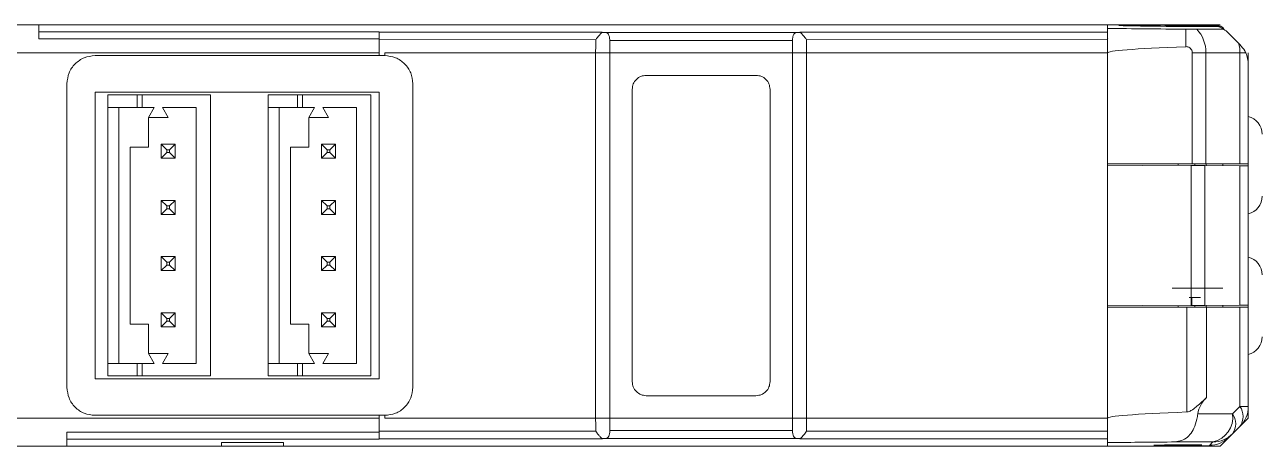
# Model space of a CAD drawing. Header units: inches. Extents: x 0.2 to 16.3, y 0.2 to 11.5.
# Drawn here: x 5.182 to 6.914, y 9.41 to 10.001 of the extents above; entities that cross this region are included whole.
import ezdxf

# ---------------------------------------------------------------- set-up
doc = ezdxf.new("R2010")
doc.units = ezdxf.units.IN
doc.header["$MEASUREMENT"] = 0

msp = doc.modelspace()

# ---------------------------------------------------------------- linework, layer by layer
at = {"color": 7, "linetype": 'Continuous', "lineweight": 18}
for p, q in [((5.2016, 10.0008), (5.1367, 10.0008)), ((5.2016, 10.0008), (6.6977, 10.0008)), ((5.2016, 10.0008), (5.2016, 9.981)), ((6.8552, 10.0008), (6.6977, 10.0008)), ((6.6977, 9.9955), (6.6977, 10.0008)), ((6.6977, 10.0008), (6.8517, 9.9995)), ((6.6977, 9.9955), (6.6977, 9.9614)), ((6.852, 9.9991), (6.8517, 9.9995)), ((6.86, 9.996), (6.8604, 9.9956)), ((5.678, 9.9909), (5.2016, 9.9909)), ((5.2016, 9.981), (5.678, 9.981)), ((5.678, 9.9903), (5.678, 9.9909)), ((5.9903, 9.9903), (5.678, 9.9903)), ((5.678, 9.9903), (5.678, 9.9799)), ((5.678, 9.9799), (5.9812, 9.9798)), ((5.9875, 9.9875), (5.9902, 9.9902)), ((5.9902, 9.9902), (5.9903, 9.9903)), ((6.2625, 9.9898), (5.9951, 9.9898)), ((6.0008, 9.9789), (6.2567, 9.9789)), ((6.2567, 9.9789), (6.2567, 9.9614)), ((6.6977, 9.9903), (6.2672, 9.9903)), ((6.2672, 9.9903), (6.2674, 9.9902)), ((6.27, 9.9875), (6.2674, 9.9902)), ((6.2764, 9.9798), (6.6977, 9.9799)), ((6.6982, 9.9806), (6.6977, 9.9811)), ((6.6977, 9.9614), (6.6977, 9.9799)), ((6.8074, 9.9946), (6.8074, 9.9701)), ((6.8602, 9.9945), (6.8225, 9.9945)), ((6.8667, 9.9893), (6.8814, 9.9746)), ((5.1367, 9.9614), (5.678, 9.9614)), ((5.6859, 9.9575), (5.6859, 9.9614)), ((5.6859, 9.9614), (5.9811, 9.9614)), ((6.0008, 9.9614), (5.9811, 9.9614)), ((5.9811, 9.4496), (5.9811, 9.9614)), ((6.0008, 9.9614), (6.0008, 9.4496)), ((6.0008, 9.9614), (6.2567, 9.9614)), ((6.2567, 9.4496), (6.2567, 9.9614)), ((6.2764, 9.9614), (6.2567, 9.9614)), ((6.2764, 9.9614), (6.2764, 9.4496)), ((6.2764, 9.9614), (6.6977, 9.9614)), ((6.6977, 9.4496), (6.6977, 9.9614)), ((6.6977, 9.8059), (6.6977, 9.9614)), ((6.8352, 9.9614), (6.8163, 9.9614)), ((6.8163, 9.9614), (6.8163, 9.8059)), ((6.883, 9.9614), (6.8352, 9.9614)), ((6.8352, 9.9614), (6.8352, 9.8059)), ((6.8814, 9.9746), (6.883, 9.973)), ((6.883, 9.8059), (6.883, 9.9614)), ((6.891, 9.9614), (6.883, 9.9614)), ((6.8945, 9.9451), (6.8945, 9.9614)), ((5.2804, 9.9575), (5.6859, 9.9575)), ((6.8945, 9.9451), (6.8945, 9.8059)), ((6.052, 9.9299), (6.2055, 9.9299)), ((5.241, 9.4929), (5.241, 9.9181)), ((5.7252, 9.9181), (5.7252, 9.4929)), ((6.0323, 9.5008), (6.0323, 9.9103)), ((6.2252, 9.9103), (6.2252, 9.5008)), ((5.2804, 9.9063), (5.678, 9.9063)), ((5.2804, 9.5047), (5.2804, 9.9063)), ((5.2981, 9.9024), (5.2981, 9.8847)), ((5.2981, 9.9024), (5.3394, 9.9024)), ((5.3394, 9.9024), (5.3394, 9.8847)), ((5.3463, 9.9024), (5.3394, 9.9024)), ((5.3463, 9.8847), (5.3463, 9.9024)), ((5.3463, 9.9024), (5.4418, 9.9024)), ((5.4418, 9.9024), (5.4418, 9.5087)), ((5.5225, 9.9024), (5.5225, 9.8847)), ((5.5225, 9.9024), (5.5638, 9.9024)), ((5.5638, 9.9024), (5.5638, 9.8847)), ((5.5708, 9.9024), (5.5638, 9.9024)), ((5.5708, 9.8847), (5.5708, 9.9024)), ((5.5708, 9.9024), (5.6662, 9.9024)), ((5.6662, 9.9024), (5.6662, 9.5087)), ((5.678, 9.9063), (5.678, 9.5047)), ((5.2981, 9.8847), (5.3394, 9.8847)), ((5.2981, 9.8847), (5.2981, 9.5264)), ((5.3138, 9.8847), (5.3138, 9.5264)), ((5.3463, 9.8847), (5.3394, 9.8847)), ((5.3463, 9.8847), (5.363, 9.8847)), ((5.3551, 9.8709), (5.363, 9.8847)), ((5.3748, 9.8847), (5.4221, 9.8847)), ((5.3748, 9.8847), (5.3828, 9.8709)), ((5.4221, 9.8847), (5.4221, 9.5264)), ((5.5225, 9.8847), (5.5638, 9.8847)), ((5.5225, 9.8847), (5.5225, 9.5264)), ((5.5382, 9.8847), (5.5382, 9.5264)), ((5.5708, 9.8847), (5.5638, 9.8847)), ((5.5708, 9.8847), (5.5874, 9.8847)), ((5.5795, 9.8709), (5.5874, 9.8847)), ((5.5992, 9.8847), (5.6465, 9.8847)), ((5.5992, 9.8847), (5.6072, 9.8709)), ((5.6465, 9.8847), (5.6465, 9.5264)), ((5.3828, 9.8709), (5.3551, 9.8709)), ((5.3551, 9.8709), (5.3551, 9.8295)), ((5.6072, 9.8709), (5.5795, 9.8709)), ((5.5795, 9.8709), (5.5795, 9.8295)), ((5.3296, 9.8295), (5.3296, 9.5815)), ((5.3551, 9.8295), (5.3296, 9.8295)), ((5.3729, 9.8138), (5.3729, 9.8335)), ((5.3729, 9.8335), (5.3807, 9.8256)), ((5.3729, 9.8335), (5.3926, 9.8335)), ((5.3807, 9.8256), (5.3807, 9.8217)), ((5.3847, 9.8256), (5.3807, 9.8256)), ((5.3847, 9.8256), (5.3926, 9.8335)), ((5.3847, 9.8217), (5.3847, 9.8256)), ((5.3926, 9.8335), (5.3926, 9.8138)), ((5.554, 9.8295), (5.554, 9.5815)), ((5.5795, 9.8295), (5.554, 9.8295)), ((5.5973, 9.8335), (5.6052, 9.8256)), ((5.5973, 9.8335), (5.617, 9.8335)), ((5.5973, 9.8138), (5.5973, 9.8335)), ((5.6091, 9.8256), (5.6052, 9.8256)), ((5.6052, 9.8256), (5.6052, 9.8217)), ((5.6091, 9.8256), (5.617, 9.8335)), ((5.6091, 9.8217), (5.6091, 9.8256)), ((5.617, 9.8335), (5.617, 9.8138)), ((5.3729, 9.8138), (5.3807, 9.8217)), ((5.3926, 9.8138), (5.3729, 9.8138)), ((5.3807, 9.8217), (5.3847, 9.8217)), ((5.3847, 9.8217), (5.3926, 9.8138)), ((5.5973, 9.8138), (5.6052, 9.8217)), ((5.617, 9.8138), (5.5973, 9.8138)), ((5.6052, 9.8217), (5.6091, 9.8217)), ((5.6091, 9.8217), (5.617, 9.8138)), ((6.8163, 9.8059), (6.6977, 9.8059)), ((6.7967, 9.804), (6.7967, 9.8059)), ((6.8352, 9.8059), (6.8163, 9.8059)), ((6.82, 9.8038), (6.82, 9.8059)), ((6.883, 9.8059), (6.8352, 9.8059)), ((6.8355, 9.8036), (6.8355, 9.8059)), ((6.8591, 9.8034), (6.8591, 9.8059)), ((6.8945, 9.8059), (6.883, 9.8059)), ((6.8945, 9.8059), (6.8945, 9.8031)), ((6.6977, 9.8031), (6.7967, 9.804)), ((6.6977, 9.608), (6.6977, 9.8031)), ((6.7967, 9.804), (6.8148, 9.8038)), ((6.8148, 9.8038), (6.8148, 9.6073)), ((6.8338, 9.8036), (6.8338, 9.6074)), ((6.883, 9.8032), (6.8338, 9.8036)), ((6.883, 9.8032), (6.883, 9.6079)), ((6.8945, 9.8031), (6.8945, 9.608)), ((5.3807, 9.7469), (5.3729, 9.7547)), ((5.3729, 9.7547), (5.3926, 9.7547)), ((5.3729, 9.7351), (5.3729, 9.7547)), ((5.3847, 9.7469), (5.3926, 9.7547)), ((5.3926, 9.7547), (5.3926, 9.7351)), ((5.6052, 9.7469), (5.5973, 9.7547)), ((5.5973, 9.7547), (5.617, 9.7547)), ((5.5973, 9.7351), (5.5973, 9.7547)), ((5.6091, 9.7469), (5.617, 9.7547)), ((5.617, 9.7547), (5.617, 9.7351)), ((5.3729, 9.7351), (5.3807, 9.7429)), ((5.3847, 9.7469), (5.3807, 9.7469)), ((5.3807, 9.7469), (5.3807, 9.7429)), ((5.3807, 9.7429), (5.3847, 9.7429)), ((5.3847, 9.7429), (5.3847, 9.7469)), ((5.3926, 9.7351), (5.3847, 9.7429)), ((5.5973, 9.7351), (5.6052, 9.7429)), ((5.6091, 9.7469), (5.6052, 9.7469)), ((5.6052, 9.7469), (5.6052, 9.7429)), ((5.6052, 9.7429), (5.6091, 9.7429)), ((5.6091, 9.7429), (5.6091, 9.7469)), ((5.617, 9.7351), (5.6091, 9.7429)), ((5.3926, 9.7351), (5.3729, 9.7351)), ((5.617, 9.7351), (5.5973, 9.7351)), ((5.3729, 9.676), (5.3926, 9.676)), ((5.3729, 9.676), (5.3807, 9.6681)), ((5.3729, 9.6563), (5.3729, 9.676)), ((5.3847, 9.6681), (5.3807, 9.6681)), ((5.3807, 9.6681), (5.3807, 9.6642)), ((5.3926, 9.676), (5.3847, 9.6681)), ((5.3847, 9.6642), (5.3847, 9.6681)), ((5.3926, 9.676), (5.3926, 9.6563)), ((5.5973, 9.676), (5.617, 9.676)), ((5.5973, 9.676), (5.6052, 9.6681)), ((5.5973, 9.6563), (5.5973, 9.676)), ((5.6091, 9.6681), (5.6052, 9.6681)), ((5.6052, 9.6681), (5.6052, 9.6642)), ((5.617, 9.676), (5.6091, 9.6681)), ((5.6091, 9.6642), (5.6091, 9.6681)), ((5.617, 9.676), (5.617, 9.6563)), ((5.3807, 9.6642), (5.3729, 9.6563)), ((5.3926, 9.6563), (5.3729, 9.6563)), ((5.3807, 9.6642), (5.3847, 9.6642)), ((5.3847, 9.6642), (5.3926, 9.6563)), ((5.6052, 9.6642), (5.5973, 9.6563)), ((5.617, 9.6563), (5.5973, 9.6563)), ((5.6052, 9.6642), (5.6091, 9.6642)), ((5.6091, 9.6642), (5.617, 9.6563)), ((6.7882, 9.6317), (6.8591, 9.6317)), ((6.8118, 9.6189), (6.8276, 9.6189)), ((6.8158, 9.6073), (6.8158, 9.6189)), ((5.3729, 9.5973), (5.3807, 9.5894)), ((5.3729, 9.5973), (5.3926, 9.5973)), ((5.3729, 9.5776), (5.3729, 9.5973)), ((5.3847, 9.5894), (5.3926, 9.5973)), ((5.3926, 9.5973), (5.3926, 9.5776)), ((5.5973, 9.5776), (5.5973, 9.5973)), ((5.5973, 9.5973), (5.6052, 9.5894)), ((5.5973, 9.5973), (5.617, 9.5973)), ((5.6091, 9.5894), (5.617, 9.5973)), ((5.617, 9.5973), (5.617, 9.5776)), ((6.6977, 9.608), (6.7967, 9.6071)), ((6.6977, 9.4496), (6.6977, 9.6051)), ((6.8087, 9.6051), (6.6977, 9.6051)), ((6.7967, 9.6071), (6.8148, 9.6073)), ((6.7967, 9.6071), (6.7967, 9.6051)), ((6.8087, 9.4583), (6.8087, 9.6051)), ((6.8087, 9.6051), (6.8362, 9.6051)), ((6.82, 9.6073), (6.82, 9.6051)), ((6.883, 9.6079), (6.8338, 9.6074)), ((6.8355, 9.6074), (6.8355, 9.6051)), ((6.8362, 9.6051), (6.8362, 9.4784)), ((6.883, 9.6051), (6.8362, 9.6051)), ((6.8591, 9.6051), (6.8591, 9.6076)), ((6.883, 9.4659), (6.883, 9.6051)), ((6.883, 9.6051), (6.8945, 9.6051)), ((6.8945, 9.608), (6.8945, 9.6051)), ((6.8945, 9.6051), (6.8945, 9.4659)), ((5.3296, 9.5815), (5.3551, 9.5815)), ((5.3551, 9.5815), (5.3551, 9.5402)), ((5.3729, 9.5776), (5.3807, 9.5855)), ((5.3847, 9.5894), (5.3807, 9.5894)), ((5.3807, 9.5894), (5.3807, 9.5855)), ((5.3807, 9.5855), (5.3847, 9.5855)), ((5.3847, 9.5855), (5.3847, 9.5894)), ((5.3847, 9.5855), (5.3926, 9.5776)), ((5.554, 9.5815), (5.5795, 9.5815)), ((5.5795, 9.5815), (5.5795, 9.5402)), ((5.5973, 9.5776), (5.6052, 9.5855)), ((5.6052, 9.5894), (5.6052, 9.5855)), ((5.6091, 9.5894), (5.6052, 9.5894)), ((5.6052, 9.5855), (5.6091, 9.5855)), ((5.6091, 9.5855), (5.6091, 9.5894)), ((5.6091, 9.5855), (5.617, 9.5776)), ((5.3926, 9.5776), (5.3729, 9.5776)), ((5.617, 9.5776), (5.5973, 9.5776)), ((5.3551, 9.5402), (5.363, 9.5264)), ((5.3828, 9.5402), (5.3551, 9.5402)), ((5.3748, 9.5264), (5.3828, 9.5402)), ((5.5795, 9.5402), (5.5874, 9.5264)), ((5.6072, 9.5402), (5.5795, 9.5402)), ((5.5992, 9.5264), (5.6072, 9.5402)), ((5.2981, 9.5264), (5.2981, 9.5087)), ((5.3394, 9.5264), (5.2981, 9.5264)), ((5.3394, 9.5264), (5.3463, 9.5264)), ((5.3394, 9.5264), (5.3394, 9.5087)), ((5.363, 9.5264), (5.3463, 9.5264)), ((5.3463, 9.5087), (5.3463, 9.5264)), ((5.4221, 9.5264), (5.3748, 9.5264)), ((5.5225, 9.5264), (5.5225, 9.5087)), ((5.5638, 9.5264), (5.5225, 9.5264)), ((5.5638, 9.5264), (5.5708, 9.5264)), ((5.5638, 9.5264), (5.5638, 9.5087)), ((5.5874, 9.5264), (5.5708, 9.5264)), ((5.5708, 9.5087), (5.5708, 9.5264)), ((5.6465, 9.5264), (5.5992, 9.5264)), ((5.678, 9.5047), (5.2804, 9.5047)), ((5.3394, 9.5087), (5.2981, 9.5087)), ((5.3394, 9.5087), (5.3463, 9.5087)), ((5.3463, 9.5087), (5.4418, 9.5087)), ((5.5638, 9.5087), (5.5225, 9.5087)), ((5.5638, 9.5087), (5.5708, 9.5087)), ((5.5708, 9.5087), (5.6662, 9.5087)), ((6.2055, 9.4811), (6.052, 9.4811)), ((6.8727, 9.4557), (6.883, 9.4659)), ((6.8945, 9.4659), (6.883, 9.4659)), ((6.8945, 9.4496), (6.8945, 9.4659)), ((5.0678, 9.4496), (5.678, 9.4496)), ((5.6859, 9.4536), (5.2804, 9.4536)), ((5.6859, 9.4536), (5.6859, 9.4496)), ((5.6859, 9.4496), (5.9811, 9.4496)), ((6.0008, 9.4496), (5.9811, 9.4496)), ((6.0008, 9.4496), (6.2567, 9.4496)), ((6.0008, 9.4322), (6.0008, 9.4496)), ((6.2764, 9.4496), (6.2567, 9.4496)), ((6.2764, 9.4496), (6.6977, 9.4496)), ((6.6977, 9.4155), (6.6977, 9.4496)), ((6.8241, 9.4557), (6.8727, 9.4557)), ((6.883, 9.4381), (6.8945, 9.4496)), ((5.678, 9.4301), (5.241, 9.4301)), ((5.9812, 9.4313), (5.678, 9.4312)), ((6.2567, 9.4322), (6.0008, 9.4322)), ((6.2764, 9.4313), (6.6977, 9.4312)), ((6.8727, 9.4278), (6.8679, 9.423)), ((6.883, 9.4381), (6.8727, 9.4278)), ((5.0678, 9.4103), (5.241, 9.4103)), ((5.678, 9.4202), (5.241, 9.4202)), ((5.241, 9.4103), (5.4575, 9.4103)), ((5.4575, 9.4154), (5.5441, 9.4154)), ((5.4575, 9.4103), (5.4575, 9.4154)), ((5.5441, 9.4103), (5.4575, 9.4103)), ((5.5441, 9.4154), (5.5441, 9.4103)), ((5.5441, 9.4103), (6.6977, 9.4103)), ((5.9903, 9.4207), (5.678, 9.4207)), ((5.9902, 9.4209), (5.9875, 9.4236)), ((5.9902, 9.4209), (5.9903, 9.4207)), ((6.2625, 9.4212), (5.9951, 9.4212)), ((6.2672, 9.4207), (6.2674, 9.4209)), ((6.6977, 9.4207), (6.2672, 9.4207)), ((6.2674, 9.4209), (6.27, 9.4236)), ((6.6977, 9.4103), (6.6977, 9.4155)), ((6.8404, 9.4115), (6.6977, 9.4103)), ((6.8552, 9.4103), (6.6977, 9.4103)), ((6.8452, 9.4163), (6.7871, 9.4163)), ((6.8404, 9.4115), (6.8452, 9.4163)), ((6.8552, 9.4103), (6.8679, 9.423))]:
    msp.add_line(p, q, dxfattribs=at)
for centre, radius, start, end in [((6.8388, 9.9614), 0.0394, 57.1222, 68.5055), ((6.7901, 9.9631), 0.0451, 357.9275, 44.1764), ((6.8388, 9.9614), 0.0394, 45, 57.1222), ((6.8287, 9.9615), 0.0543, 359.9208, 13.9139), ((6.8552, 9.9451), 0.0394, 0, 24.4698), ((6.8886, 9.8473), 0.0256, 0, 76.6576), ((6.8886, 9.7606), 0.0256, 283.3424, 0), ((6.8886, 9.6504), 0.0256, 0, 76.6576), ((6.8886, 9.5638), 0.0256, 283.3424, 0), ((6.863, 9.4496), 0.0394, 133.0427, 171.1675), ((6.863, 9.452), 0.0244, 325.1431, 34.8569), ((6.8552, 9.4659), 0.0394, 315, 0), ((6.8377, 9.4508), 0.0353, 282.2637, 7.8728), ((6.8527, 9.4418), 0.0244, 325.1431, 34.8569), ((6.8449, 9.4557), 0.0394, 270.4951, 314.9996)]:
    msp.add_arc(centre, radius, start, end, dxfattribs=at)
for centre, major_axis, ratio, start_param, end_param in [((10.6262, 9.9614), (4.5114, -0.0394), 0.000076, 3.655544, 3.703017), ((6.7961, 9.9991), (0.0827, -0.0007), 0.008726, 0.827729, 5.47606), ((6.8516, 9.9877), (-0.00835, 0.00835), 0.999923, 4.712389, 5.489099), ((11.209, 9.9614), (4.5114, 0), 0.008727, 2.920639, 3.141593), ((11.209, 9.4496), (4.5114, 0), 0.008727, 2.919317, 3.141593), ((10.6262, 9.4496), (4.5114, 0.0394), 0.000076, 2.58867, 2.627642), ((6.8401, 9.4509), (0.0278, 0.0278), 0.999923, 3.935679, 4.712389)]:
    msp.add_ellipse(centre, major_axis=major_axis, ratio=ratio, start_param=start_param, end_param=end_param, dxfattribs=at)
msp.add_ellipse((6.7961, 9.412), major_axis=(0.0335, 0.0003), ratio=0.008726, dxfattribs=at)
for points, knots in [([(6.8604, 9.9956), (6.8589, 9.9967), (6.8564, 9.9987), (6.8533, 9.999), (6.852, 9.9991)], [0, 0, 0, 0, 0.582995, 1, 1, 1, 1]), ([(5.9811, 9.9614), (5.9811, 9.9634), (5.9811, 9.9673), (5.9812, 9.9727), (5.9812, 9.9771), (5.9812, 9.9789), (5.9812, 9.9798)], [0, 0, 0, 0, 0.249883, 0.499844, 0.749883, 1, 1, 1, 1]), ([(5.9812, 9.9798), (5.9828, 9.9819), (5.9851, 9.9849), (5.987, 9.987), (5.9875, 9.9875)], [0, 0, 0, 0, 0.727207, 1, 1, 1, 1]), ([(5.9951, 9.9898), (5.9932, 9.9899), (5.9905, 9.99), (5.9902, 9.9901), (5.9902, 9.9902)], [0, 0, 0, 0, 0.715699, 1, 1, 1, 1]), ([(6.0008, 9.9789), (6.0007, 9.9806), (6.0005, 9.9841), (5.9991, 9.9877), (5.9972, 9.9895), (5.9957, 9.9898), (5.9951, 9.9898)], [0, 0, 0, 0, 0.270501, 0.540639, 0.820445, 1, 1, 1, 1]), ([(6.2567, 9.9789), (6.2568, 9.9806), (6.257, 9.9841), (6.2585, 9.9877), (6.2603, 9.9895), (6.2619, 9.9898), (6.2625, 9.9898)], [0, 0, 0, 0, 0.270501, 0.54064, 0.820446, 1, 1, 1, 1]), ([(6.2674, 9.9902), (6.2672, 9.9901), (6.2667, 9.99), (6.264, 9.9899), (6.2625, 9.9898)], [0, 0, 0, 0, 0.4520547, 1, 1, 1, 1]), ([(6.2764, 9.9798), (6.2747, 9.9819), (6.2725, 9.9849), (6.2706, 9.987), (6.27, 9.9875)], [0, 0, 0, 0, 0.727207, 1, 1, 1, 1]), ([(6.2764, 9.9798), (6.2764, 9.9789), (6.2764, 9.9771), (6.2764, 9.9727), (6.2764, 9.9673), (6.2764, 9.9634), (6.2764, 9.9614)], [0, 0, 0, 0, 0.250117, 0.500156, 0.750117, 1, 1, 1, 1]), ([(6.8074, 9.9946), (6.8087, 9.9946), (6.8115, 9.9945), (6.8165, 9.9945), (6.8202, 9.9945), (6.8222, 9.9945), (6.8225, 9.9945)], [0, 0, 0, 0, 0.238751, 0.502449, 0.923769, 1, 1, 1, 1]), ([(6.8074, 9.9701), (6.8083, 9.97), (6.8103, 9.9699), (6.8129, 9.9685), (6.815, 9.9664), (6.8161, 9.9639), (6.8163, 9.9622), (6.8163, 9.9614)], [0, 0, 0, 0, 0.209529, 0.419059, 0.628588, 0.838117, 1, 1, 1, 1]), ([(6.883, 9.973), (6.8855, 9.97), (6.8887, 9.9662), (6.8906, 9.9623), (6.891, 9.9614)], [0, 0, 0, 0, 0.765617, 1, 1, 1, 1]), ([(6.8148, 9.8038), (6.8188, 9.8038), (6.8259, 9.8037), (6.8314, 9.8037), (6.8338, 9.8036)], [0, 0, 0, 0, 0.557682, 1, 1, 1, 1]), ([(6.883, 9.8032), (6.8867, 9.8032), (6.8933, 9.8031), (6.8942, 9.8031), (6.8945, 9.8031)], [0, 0, 0, 0, 0.557568, 1, 1, 1, 1]), ([(6.8338, 9.6074), (6.8306, 9.6074), (6.8251, 9.6074), (6.8179, 9.6073), (6.8148, 9.6073)], [0, 0, 0, 0, 0.557681, 1, 1, 1, 1]), ([(6.883, 9.6079), (6.8867, 9.6079), (6.8933, 9.6079), (6.8942, 9.608), (6.8945, 9.608)], [0, 0, 0, 0, 0.557568, 1, 1, 1, 1]), ([(6.8362, 9.4784), (6.8319, 9.4744), (6.8259, 9.4688), (6.8175, 9.462), (6.8127, 9.459), (6.8098, 9.4585), (6.8087, 9.4583)], [0, 0, 0, 0, 0.5436634, 0.7640714, 0.9027298, 1, 1, 1, 1]), ([(5.9811, 9.4496), (5.9811, 9.4477), (5.9811, 9.4437), (5.9812, 9.4384), (5.9812, 9.4339), (5.9812, 9.4322), (5.9812, 9.4313)], [0, 0, 0, 0, 0.249826, 0.499768, 0.749826, 1, 1, 1, 1]), ([(6.2567, 9.4496), (6.2567, 9.4466), (6.2567, 9.4405), (6.2567, 9.435), (6.2567, 9.4322)], [0, 0, 0, 0, 0.500008, 1, 1, 1, 1]), ([(6.2764, 9.4496), (6.2764, 9.4477), (6.2764, 9.4437), (6.2764, 9.4384), (6.2764, 9.4339), (6.2764, 9.4322), (6.2764, 9.4313)], [0, 0, 0, 0, 0.249883, 0.499844, 0.749883, 1, 1, 1, 1]), ([(6.7871, 9.4163), (6.7904, 9.4165), (6.797, 9.4168), (6.8062, 9.42), (6.8134, 9.4263), (6.819, 9.4358), (6.8225, 9.4462), (6.8237, 9.4531), (6.8241, 9.4557)], [0, 0, 0, 0, 0.154072, 0.309207, 0.488335, 0.671502, 0.878231, 1, 1, 1, 1]), ([(5.9875, 9.4236), (5.9866, 9.4245), (5.9846, 9.4266), (5.9824, 9.4296), (5.9812, 9.4313)], [0, 0, 0, 0, 0.453789, 1, 1, 1, 1]), ([(5.9951, 9.4212), (5.996, 9.4214), (5.9977, 9.4217), (5.9995, 9.4241), (6.0006, 9.4276), (6.0008, 9.4307), (6.0008, 9.4322)], [0, 0, 0, 0, 0.268331, 0.522065, 0.764688, 1, 1, 1, 1]), ([(6.2625, 9.4212), (6.2616, 9.4214), (6.2599, 9.4217), (6.2581, 9.4241), (6.2569, 9.4276), (6.2568, 9.4307), (6.2567, 9.4322)], [0, 0, 0, 0, 0.268398, 0.522178, 0.764747, 1, 1, 1, 1]), ([(6.27, 9.4236), (6.2708, 9.4244), (6.2728, 9.4265), (6.275, 9.4295), (6.2764, 9.4313)], [0, 0, 0, 0, 0.395708, 1, 1, 1, 1]), ([(5.9951, 9.4212), (5.9936, 9.4212), (5.9909, 9.4211), (5.9904, 9.421), (5.9902, 9.4209)], [0, 0, 0, 0, 0.523313, 1, 1, 1, 1]), ([(6.2674, 9.4209), (6.2672, 9.421), (6.2667, 9.4211), (6.2639, 9.4212), (6.2625, 9.4212)], [0, 0, 0, 0, 0.479315, 1, 1, 1, 1])]:
    msp.add_open_spline(points, degree=3, knots=knots, dxfattribs=at)
for points in [[(5.678, 9.9799), (5.678, 9.9763), (5.678, 9.9692), (5.678, 9.9614), (5.678, 9.9575)], [(6.0008, 9.9789), (6.0008, 9.9761), (6.0008, 9.9705), (6.0008, 9.9645), (6.0008, 9.9614)], [(5.2804, 9.9575), (5.2752, 9.9569), (5.2649, 9.9557), (5.2519, 9.9466), (5.2428, 9.9336), (5.2416, 9.9233), (5.241, 9.9181)], [(5.6859, 9.9575), (5.691, 9.9569), (5.7013, 9.9557), (5.7144, 9.9466), (5.7235, 9.9336), (5.7246, 9.9233), (5.7252, 9.9181)], [(6.0323, 9.9103), (6.0326, 9.9128), (6.0332, 9.918), (6.0378, 9.9245), (6.0443, 9.9291), (6.0494, 9.9296), (6.052, 9.9299)], [(6.2055, 9.9299), (6.2081, 9.9296), (6.2133, 9.9291), (6.2198, 9.9245), (6.2243, 9.918), (6.2249, 9.9128), (6.2252, 9.9103)], [(5.241, 9.4929), (5.2416, 9.4878), (5.2428, 9.4775), (5.2519, 9.4644), (5.2649, 9.4553), (5.2752, 9.4542), (5.2804, 9.4536)], [(5.6859, 9.4536), (5.691, 9.4542), (5.7013, 9.4553), (5.7144, 9.4644), (5.7235, 9.4775), (5.7246, 9.4878), (5.7252, 9.4929)], [(6.052, 9.4811), (6.0494, 9.4814), (6.0443, 9.482), (6.0378, 9.4866), (6.0332, 9.4931), (6.0326, 9.4982), (6.0323, 9.5008)], [(6.2252, 9.5008), (6.2249, 9.4982), (6.2243, 9.4931), (6.2198, 9.4866), (6.2133, 9.482), (6.2081, 9.4814), (6.2055, 9.4811)], [(5.678, 9.4536), (5.678, 9.4497), (5.678, 9.4419), (5.678, 9.4348), (5.678, 9.4312)], [(6.6977, 9.4312), (6.6977, 9.4341), (6.6977, 9.44), (6.6977, 9.4464), (6.6977, 9.4496)], [(5.241, 9.4103), (5.241, 9.4105), (5.241, 9.411), (5.241, 9.4152), (5.241, 9.4215), (5.241, 9.4272), (5.241, 9.4301)], [(5.678, 9.4312), (5.678, 9.4297), (5.678, 9.4268), (5.678, 9.4235), (5.678, 9.4212), (5.678, 9.4209), (5.678, 9.4207)], [(6.6977, 9.4207), (6.6977, 9.4209), (6.6977, 9.4212), (6.6977, 9.4235), (6.6977, 9.4268), (6.6977, 9.4297), (6.6977, 9.4312)]]:
    msp.add_open_spline(points, degree=3, dxfattribs=at)

doc.saveas('drawing.dxf')
